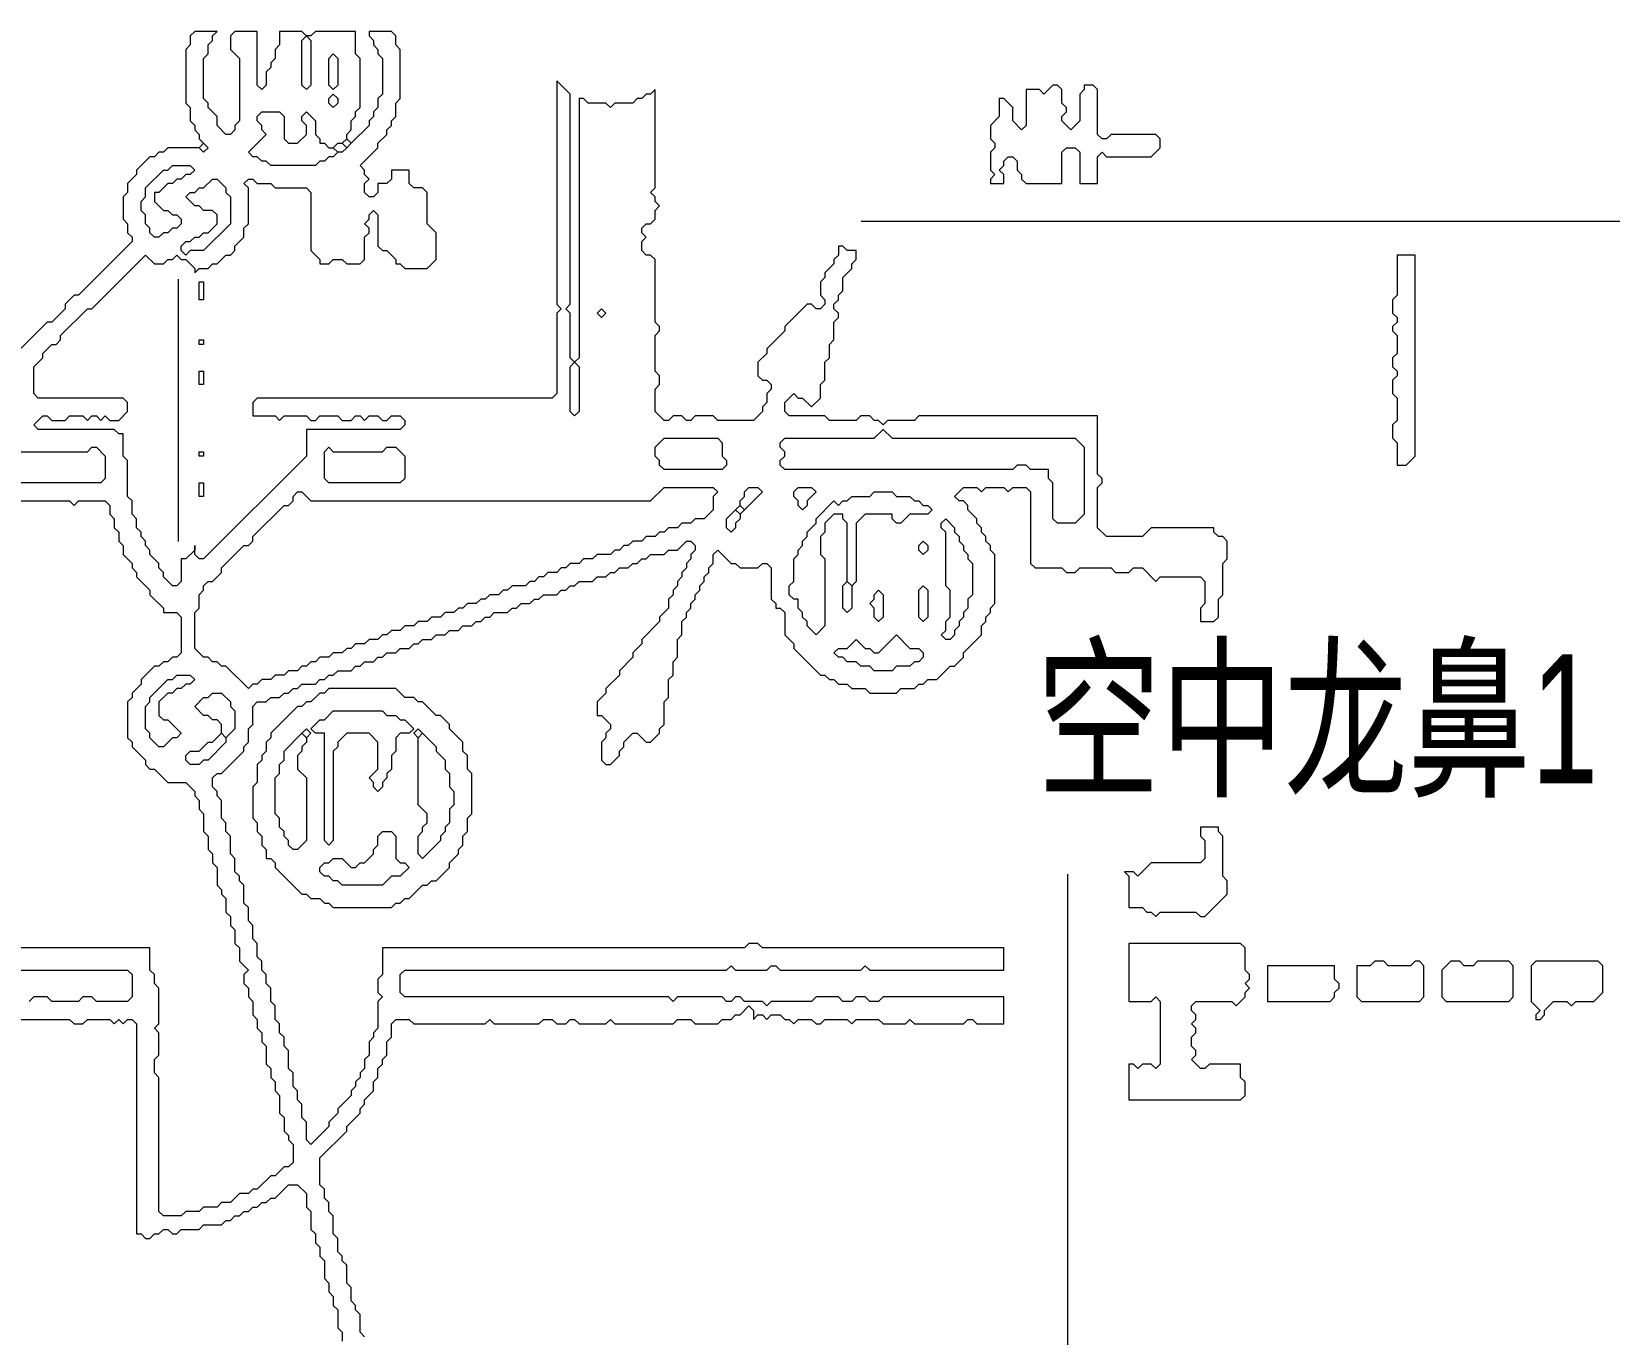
# Model space of a CAD drawing. Header units: millimetres. Extents: x 1 to 419, y 0 to 297.
# Drawn here: x 302.09 to 333, y 128.34 to 153.87 of the extents above; entities that cross this region are included whole.
import ezdxf

# ---------------------------------------------------------------- set-up
doc = ezdxf.new("R2010")
doc.units = ezdxf.units.MM
for name, color, linetype, lineweight in [('OCR_TEXT', 6, 'Continuous', 0), ('TRACE_CURVE', 6, 'Continuous', 0), ('TRACE_STRAIGHT', 5, 'Continuous', 0), ('TRACE_TEXT_SYMBOL', 6, 'Continuous', 0)]:
    doc.layers.add(name, color=color, linetype=linetype, lineweight=lineweight)
doc.styles.add('wqy-unicode', font='wqy-unicode.lff')

msp = doc.modelspace()

# ---------------------------------------------------------------- linework, layer by layer
at = {"layer": 'TRACE_CURVE', "color": 6}
for points in [[(306.685, 153.08), (306.685, 152.817), (306.598, 152.73), (306.51, 152.817), (306.51, 153.868), (306.072, 153.868), (305.985, 153.781), (305.985, 153.518), (306.16, 153.343), (306.16, 152.117), (306.072, 152.029), (306.072, 151.941), (305.985, 151.854), (305.897, 151.854), (305.722, 152.029), (305.722, 152.204), (305.547, 152.379), (305.547, 152.467), (305.459, 152.554), (305.459, 153.343), (305.547, 153.43), (305.547, 153.605), (305.634, 153.693), (305.634, 153.781), (305.722, 153.868), (305.284, 153.868), (305.196, 153.781), (305.196, 153.605), (305.109, 153.518), (305.109, 152.467), (305.196, 152.379), (305.196, 152.117), (305.284, 152.029), (305.284, 151.941), (305.372, 151.854), (305.372, 151.766), (305.459, 151.679), (305.372, 151.591), (304.759, 151.591), (304.671, 151.504), (304.583, 151.504), (304.496, 151.416), (304.408, 151.416), (304.146, 151.153), (304.146, 151.066), (303.97, 150.891), (303.97, 150.715), (303.883, 150.628), (303.883, 150.19), (303.97, 150.102), (303.97, 149.927), (304.058, 149.84), (304.058, 149.752), (303.007, 148.701), (302.92, 148.701), (302.744, 148.526), (302.744, 148.438), (302.482, 148.176), (302.394, 148.176), (301.869, 147.65)], [(309.488, 150.891), (309.488, 151.153), (309.137, 151.153), (309.137, 150.978), (309.05, 150.891), (308.875, 150.891), (308.875, 150.715), (308.787, 150.628), (308.699, 150.628), (308.612, 150.715), (308.612, 150.891), (308.699, 150.978), (308.612, 151.066), (308.612, 151.153), (308.524, 151.241), (308.875, 151.591), (308.875, 151.679), (309.05, 151.854), (309.05, 151.941), (309.137, 152.029), (309.137, 152.117), (309.225, 152.204), (309.225, 152.467), (309.312, 152.554), (309.312, 153.518), (309.225, 153.605), (309.225, 153.781), (309.137, 153.868), (308.699, 153.868), (308.699, 153.781), (308.787, 153.693), (308.787, 153.605), (308.875, 153.518), (308.875, 153.43), (308.962, 153.343), (308.962, 152.642), (308.875, 152.554), (308.875, 152.379), (308.787, 152.292), (308.787, 152.204), (308.699, 152.117), (308.699, 152.029), (308.349, 151.679), (308.262, 151.766), (308.262, 151.854), (308.349, 151.941), (308.349, 152.117), (308.437, 152.204), (308.437, 152.292), (308.524, 152.379), (308.524, 153.343), (308.437, 153.43), (308.437, 153.868), (307.649, 153.868), (307.561, 153.781), (307.473, 153.781), (307.386, 153.868), (306.948, 153.868), (306.948, 153.605), (306.86, 153.518), (306.86, 153.343), (306.773, 153.255), (306.773, 153.167), (306.685, 153.08)], [(314.304, 149.402), (314.217, 149.489), (314.129, 149.489), (314.042, 149.577), (314.042, 149.752), (314.129, 149.84), (314.042, 149.927), (314.042, 150.015), (314.129, 150.102), (314.217, 150.102), (314.304, 150.19), (314.304, 150.365), (314.392, 150.453), (314.304, 150.54), (314.304, 150.628), (314.217, 150.715), (314.304, 150.803), (314.304, 152.73), (314.217, 152.642), (314.129, 152.642), (314.042, 152.554), (313.954, 152.554), (313.866, 152.467), (313.516, 152.467), (313.428, 152.379), (313.341, 152.467), (312.991, 152.467), (312.903, 152.554), (312.815, 152.554), (312.815, 147.475), (312.728, 147.388), (312.64, 147.475), (312.64, 148.351), (312.553, 148.438), (312.64, 148.526), (312.64, 152.642), (312.378, 152.905), (312.378, 148.526), (312.465, 148.438), (312.378, 148.351), (312.378, 146.775), (312.29, 146.687), (306.51, 146.687), (306.423, 146.599), (306.423, 146.337), (306.86, 146.337), (306.948, 146.249), (307.036, 146.337), (307.473, 146.337), (307.561, 146.249), (307.649, 146.249), (307.736, 146.337), (308.086, 146.337), (308.174, 146.249), (308.349, 146.249), (308.437, 146.337), (308.524, 146.337), (308.612, 146.249), (308.699, 146.337), (308.875, 146.337), (308.962, 146.249), (309.05, 146.249), (309.137, 146.337), (309.312, 146.337)], [(303.182, 148.438), (303.27, 148.438), (304.321, 149.489), (304.496, 149.314), (304.671, 149.314), (304.759, 149.402), (304.846, 149.402), (304.934, 149.489), (305.021, 149.402), (305.109, 149.402), (305.284, 149.227), (305.284, 149.139), (305.372, 149.227), (305.547, 149.227), (305.634, 149.314), (305.722, 149.314), (305.897, 149.489), (305.985, 149.489), (306.072, 149.577), (306.072, 149.665), (306.247, 149.84), (306.247, 150.015), (306.335, 150.102), (306.335, 150.803), (306.247, 150.891), (306.335, 150.978), (306.423, 150.978), (306.51, 150.891), (306.773, 150.891), (306.86, 150.803), (307.473, 150.803), (307.561, 150.715), (307.561, 149.577), (307.736, 149.402), (307.736, 149.314), (307.911, 149.314), (307.999, 149.402), (308.174, 149.402), (308.262, 149.314), (308.524, 149.314), (308.612, 149.402), (308.612, 149.84), (308.699, 149.927), (308.699, 150.015), (308.612, 150.102), (308.699, 150.19), (308.699, 150.278), (308.787, 150.365), (308.875, 150.278), (308.875, 149.665), (308.962, 149.577), (309.05, 149.577), (309.225, 149.402), (309.225, 149.314), (309.312, 149.314), (309.4, 149.227), (309.838, 149.227), (310.013, 149.402), (310.013, 149.927), (309.838, 150.102), (309.838, 150.715), (309.75, 150.803), (309.575, 150.803), (309.488, 150.891)], [(317.807, 147.825), (317.807, 148.176), (317.895, 148.263), (317.895, 148.351), (317.807, 148.438), (317.807, 148.526), (317.895, 148.614), (317.895, 148.701), (317.982, 148.789), (317.982, 149.051), (318.157, 149.227), (318.157, 149.314), (318.245, 149.402), (318.245, 149.577), (318.07, 149.577), (317.982, 149.665), (317.895, 149.665), (317.895, 149.489), (317.807, 149.402), (317.807, 149.314), (317.632, 149.139), (317.632, 149.051), (317.544, 148.964), (317.544, 148.701), (317.632, 148.614), (317.632, 148.526), (317.544, 148.438), (317.457, 148.438), (317.369, 148.526), (317.282, 148.526), (316.844, 148.088), (316.844, 148.001), (316.494, 147.65), (316.494, 147.563), (316.318, 147.388), (316.318, 147.125), (316.406, 147.037), (316.494, 147.037), (316.581, 146.95), (316.581, 146.862), (316.494, 146.775), (316.494, 146.599), (316.406, 146.512), (316.406, 146.424), (316.231, 146.249), (315.53, 146.249), (315.443, 146.337), (315.092, 146.337), (315.005, 146.249), (314.917, 146.249), (314.83, 146.337), (314.655, 146.337), (314.567, 146.249), (314.479, 146.249), (314.304, 146.424), (314.304, 146.862), (314.392, 146.95), (314.392, 147.125), (314.304, 147.212), (314.304, 147.913), (314.392, 148.001), (314.392, 148.088), (314.304, 148.176), (314.304, 149.402)], [(309.312, 146.337), (309.4, 146.249), (309.4, 146.162), (309.312, 146.074), (307.473, 146.074), (307.473, 145.549), (305.459, 143.534), (305.372, 143.534), (305.284, 143.622), (305.284, 143.797), (305.284, 143.709), (305.109, 143.534), (305.021, 143.534), (305.021, 143.096), (304.934, 143.009), (304.846, 143.009), (304.671, 143.184), (304.671, 143.272), (304.583, 143.359), (304.583, 143.447), (304.408, 143.622), (304.408, 143.709), (304.321, 143.797), (304.321, 143.885), (304.233, 143.972), (304.233, 144.06), (304.146, 144.147), (304.146, 144.322), (304.058, 144.41), (304.058, 144.673), (303.97, 144.76), (303.97, 145.461), (303.883, 145.549), (303.883, 145.986), (303.795, 145.986), (303.708, 146.074), (302.219, 146.074), (302.131, 146.162), (302.307, 146.337), (302.394, 146.337), (302.482, 146.249), (302.744, 146.249), (302.832, 146.337), (303.095, 146.337), (303.182, 146.249), (303.27, 146.337), (303.357, 146.337), (303.445, 146.249), (303.533, 146.337), (303.62, 146.249), (303.795, 146.249), (303.97, 146.424), (303.97, 146.599), (303.883, 146.687), (302.219, 146.687), (302.131, 146.775), (302.131, 147.3), (302.307, 147.475), (302.307, 147.563), (302.482, 147.738), (302.569, 147.738), (302.657, 147.825), (302.657, 147.913), (303.182, 148.438)], [(321.66, 144.848), (321.66, 143.447), (321.748, 143.359), (322.273, 143.359), (322.361, 143.272), (322.536, 143.272), (322.624, 143.359), (323.237, 143.359), (323.324, 143.272), (323.587, 143.272), (323.675, 143.359), (323.85, 143.359), (324.113, 143.096), (324.2, 143.184), (324.988, 143.184), (325.076, 143.096), (325.076, 142.659), (324.988, 142.571), (324.988, 142.308), (325.251, 142.308), (325.339, 142.396), (325.339, 142.746), (325.426, 142.834), (325.426, 143.447), (325.514, 143.534), (325.514, 143.885), (325.426, 143.972), (325.339, 143.972), (325.251, 144.06), (325.251, 144.147), (324.025, 144.147), (323.85, 143.972), (323.149, 143.972), (322.974, 144.147), (322.974, 144.935), (323.062, 145.023), (323.062, 145.111), (322.974, 145.198), (322.974, 146.337), (319.471, 146.337), (319.384, 146.249), (318.858, 146.249), (318.771, 146.162), (318.683, 146.249), (318.595, 146.249), (318.508, 146.337), (318.333, 146.337), (318.245, 146.249), (317.72, 146.249), (317.632, 146.337), (316.931, 146.337), (316.844, 146.424), (316.844, 146.599), (317.019, 146.775), (317.107, 146.687), (317.194, 146.687), (317.369, 146.512), (317.544, 146.687), (317.544, 146.95), (317.632, 147.037), (317.632, 147.388), (317.72, 147.475), (317.72, 147.738), (317.807, 147.825)], [(308.349, 141.783), (308.262, 141.783), (308.174, 141.695), (307.999, 141.695), (307.911, 141.608), (307.736, 141.608), (307.649, 141.52), (307.561, 141.52), (307.473, 141.433), (307.386, 141.433), (307.298, 141.345), (307.123, 141.345), (307.036, 141.257), (306.86, 141.257), (306.773, 141.17), (306.598, 141.17), (306.51, 141.082), (306.423, 141.082), (306.335, 140.995), (305.897, 141.433), (305.81, 141.433), (305.722, 141.52), (305.634, 141.52), (305.547, 141.608), (305.459, 141.608), (305.284, 141.783), (305.284, 142.483), (305.372, 142.571), (305.372, 142.834), (305.459, 142.921), (305.459, 143.009), (305.547, 143.096), (305.634, 143.096), (305.81, 143.272), (305.81, 143.359), (306.247, 143.797), (306.335, 143.797), (306.423, 143.885), (306.423, 143.972), (307.036, 144.585), (307.123, 144.585), (307.211, 144.673), (307.211, 144.76), (307.298, 144.848), (307.386, 144.848), (307.561, 144.673), (314.217, 144.673), (314.479, 144.935)], [(314.479, 144.935), (315.443, 144.935), (315.53, 144.848), (315.443, 144.76), (315.443, 144.498), (315.268, 144.322), (315.092, 144.322), (315.005, 144.235), (314.83, 144.235), (314.742, 144.147), (314.567, 144.147), (314.479, 144.06), (314.392, 144.06), (314.304, 143.972), (314.129, 143.972), (314.042, 143.885), (313.866, 143.885), (313.779, 143.797), (313.691, 143.797), (313.604, 143.709), (313.516, 143.709), (313.428, 143.622), (313.166, 143.622), (313.078, 143.534), (312.903, 143.534), (312.815, 143.447), (312.64, 143.447), (312.553, 143.359), (312.465, 143.359), (312.378, 143.272), (312.202, 143.272), (312.115, 143.184), (312.027, 143.184), (311.94, 143.096), (311.852, 143.096), (311.765, 143.009), (311.502, 143.009), (311.414, 142.921), (311.327, 142.921), (311.239, 142.834), (311.064, 142.834), (310.976, 142.746), (310.889, 142.746), (310.801, 142.659), (310.626, 142.659), (310.539, 142.571), (310.451, 142.571), (310.363, 142.483), (310.188, 142.483), (310.101, 142.396), (309.926, 142.396), (309.838, 142.308), (309.663, 142.308), (309.575, 142.221), (309.4, 142.221), (309.312, 142.133), (309.137, 142.133), (309.05, 142.046), (308.962, 142.046), (308.875, 141.958), (308.699, 141.958), (308.612, 141.87), (308.437, 141.87), (308.349, 141.783)], [(315.881, 143.447), (315.968, 143.359), (316.318, 143.359), (316.406, 143.447), (316.494, 143.447), (316.581, 143.359), (316.581, 142.746), (316.669, 142.659), (316.669, 142.571), (316.756, 142.571), (316.844, 142.483), (316.844, 142.046), (317.019, 141.87), (317.019, 141.783), (317.544, 141.257), (317.632, 141.257), (317.72, 141.17), (317.807, 141.17), (317.895, 141.082), (318.07, 141.082), (318.157, 140.995), (318.42, 140.995), (318.508, 140.907), (319.033, 140.907), (319.121, 140.995), (319.384, 140.995), (319.471, 141.082), (319.559, 141.082), (319.646, 141.17), (319.821, 141.17), (320.084, 141.433), (320.172, 141.433), (320.347, 141.608), (320.347, 141.695), (320.697, 142.046), (320.697, 142.221), (320.785, 142.308), (320.785, 142.396), (320.872, 142.483), (320.872, 142.571), (320.96, 142.659), (320.96, 143.622), (320.872, 143.709), (320.872, 143.797), (320.785, 143.885), (320.785, 143.972), (320.697, 144.06), (320.697, 144.147), (320.61, 144.235), (320.61, 144.322), (320.434, 144.498), (320.434, 144.585), (320.347, 144.673), (320.259, 144.673), (320.172, 144.76), (320.347, 144.935), (320.61, 144.935), (320.697, 144.848), (320.785, 144.935), (321.135, 144.935), (321.223, 144.848), (321.31, 144.935), (321.573, 144.935), (321.66, 144.848)], [(301.431, 144.673), (302.832, 144.673), (302.92, 144.585), (303.007, 144.673), (303.533, 144.673), (303.62, 144.585), (303.62, 144.41), (303.708, 144.322), (303.708, 144.147), (303.795, 144.06), (303.795, 143.885), (303.883, 143.797), (303.883, 143.622), (304.058, 143.447), (304.058, 143.359), (304.146, 143.272), (304.146, 143.184), (304.408, 142.921), (304.408, 142.834), (304.671, 142.571), (304.671, 142.483), (304.934, 142.483), (305.021, 142.396), (305.021, 141.695), (304.934, 141.608), (304.846, 141.608), (304.759, 141.52), (304.671, 141.52), (304.583, 141.433), (304.496, 141.433), (304.233, 141.17), (304.233, 141.082), (304.058, 140.907), (304.058, 140.82), (303.97, 140.732), (303.97, 140.031), (304.058, 139.944), (304.058, 139.856), (304.321, 139.593), (304.321, 139.506), (304.408, 139.418), (304.496, 139.418), (304.759, 139.156), (305.109, 139.156), (305.284, 138.98), (305.284, 138.893), (305.372, 138.805), (305.372, 138.63), (305.459, 138.543), (305.459, 138.192), (305.547, 138.105), (305.547, 137.842), (305.634, 137.754), (305.634, 137.579), (305.722, 137.492), (305.722, 137.141), (305.81, 137.054), (305.81, 136.966), (305.897, 136.879), (305.897, 136.616), (305.985, 136.528), (305.985, 136.353), (306.072, 136.266), (306.072, 136.003)], [(308.524, 141.433), (308.612, 141.52), (308.787, 141.52), (308.875, 141.608), (308.962, 141.608), (309.05, 141.695), (309.225, 141.695), (309.312, 141.783), (309.488, 141.783), (309.575, 141.87), (309.663, 141.87), (309.75, 141.958), (309.926, 141.958), (310.013, 142.046), (310.188, 142.046), (310.276, 142.133), (310.451, 142.133), (310.539, 142.221), (310.714, 142.221), (310.801, 142.308), (310.889, 142.308), (310.976, 142.396), (311.064, 142.396), (311.152, 142.483), (311.414, 142.483), (311.502, 142.571), (311.589, 142.571), (311.677, 142.659), (311.852, 142.659), (311.94, 142.746), (312.027, 142.746), (312.115, 142.834), (312.378, 142.834), (312.465, 142.921), (312.553, 142.921), (312.64, 143.009), (312.728, 143.009), (312.815, 143.096), (313.078, 143.096), (313.166, 143.184), (313.341, 143.184), (313.428, 143.272), (313.516, 143.272), (313.604, 143.359), (313.779, 143.359), (313.866, 143.447), (313.954, 143.447), (314.042, 143.534), (314.129, 143.534), (314.217, 143.622), (314.479, 143.622), (314.567, 143.709), (314.742, 143.709), (314.917, 143.885), (315.005, 143.885), (315.092, 143.797), (315.092, 143.709), (315.005, 143.622), (315.005, 143.534), (314.917, 143.447), (314.917, 143.359), (314.83, 143.272), (314.83, 143.184), (314.742, 143.096)], [(314.742, 143.096), (314.742, 143.009), (314.655, 142.921), (314.655, 142.834), (314.567, 142.746), (314.567, 142.571), (314.392, 142.396), (314.392, 142.308), (314.042, 141.958), (314.042, 141.87), (313.866, 141.695), (313.866, 141.608), (313.604, 141.345), (313.604, 141.257), (313.341, 140.995), (313.341, 140.907), (313.166, 140.732), (313.166, 140.469), (313.253, 140.469), (313.428, 140.294), (313.428, 140.206), (313.341, 140.119), (313.341, 140.031), (313.253, 139.944), (313.253, 139.593), (313.341, 139.506), (313.428, 139.506), (313.604, 139.681), (313.604, 139.769), (313.691, 139.856), (313.691, 139.944), (313.866, 140.119), (313.954, 140.119), (314.129, 139.944), (314.217, 139.944), (314.392, 140.119), (314.392, 140.206), (314.479, 140.294), (314.479, 140.732), (314.567, 140.82), (314.567, 141.17), (314.655, 141.257), (314.655, 141.52), (314.742, 141.608), (314.742, 141.958), (314.83, 142.046), (314.83, 142.308), (314.917, 142.396), (314.917, 142.483), (315.005, 142.571), (315.005, 142.659), (315.092, 142.746), (315.092, 142.834), (315.18, 142.921), (315.18, 143.009), (315.268, 143.096), (315.268, 143.184), (315.355, 143.272), (315.355, 143.359), (315.443, 143.447), (315.443, 143.622), (315.53, 143.709), (315.793, 143.447), (315.881, 143.447)], [(307.211, 133.201), (307.211, 133.463), (307.123, 133.551), (307.123, 133.901), (307.036, 133.989), (307.036, 134.164), (306.948, 134.251), (306.948, 134.427), (306.86, 134.514), (306.86, 134.777), (306.773, 134.864), (306.773, 135.127), (306.685, 135.215), (306.685, 135.39), (306.598, 135.477), (306.598, 135.653), (306.51, 135.74), (306.51, 136.003), (306.423, 136.09), (306.423, 136.353), (306.335, 136.441), (306.335, 136.704), (306.247, 136.791), (306.247, 137.141), (306.16, 137.229), (306.16, 137.317), (306.072, 137.404), (306.072, 137.667), (305.985, 137.754), (305.985, 138.105), (305.897, 138.192), (305.897, 138.367), (305.81, 138.455), (305.81, 138.805), (305.722, 138.893), (305.722, 138.98), (305.634, 139.068), (305.634, 139.243), (305.722, 139.331), (305.81, 139.331), (306.247, 139.769), (306.247, 139.856), (306.335, 139.944), (306.335, 140.206), (306.423, 140.294), (306.423, 140.644), (306.51, 140.732), (306.685, 140.732), (306.773, 140.82), (306.948, 140.82), (307.036, 140.907), (307.123, 140.907), (307.211, 140.995), (307.298, 140.995), (307.386, 141.082), (307.649, 141.082), (307.736, 141.17), (307.824, 141.17), (307.911, 141.257), (307.999, 141.257), (308.086, 141.345), (308.349, 141.345), (308.437, 141.433), (308.524, 141.433)], [(306.072, 136.003), (306.16, 135.915), (306.16, 135.653), (306.335, 135.477), (306.247, 135.39), (306.247, 135.215), (306.335, 135.127), (306.335, 134.952), (306.423, 134.864), (306.423, 134.602), (306.51, 134.514), (306.51, 134.339), (306.598, 134.251), (306.598, 134.076), (306.685, 133.989), (306.685, 133.638), (306.773, 133.551), (306.773, 133.376), (306.86, 133.288), (306.86, 133.113), (306.948, 133.025), (306.948, 132.675), (307.036, 132.588), (307.036, 132.325), (307.123, 132.237), (307.123, 132.15), (307.211, 132.062), (307.211, 131.712), (307.123, 131.624), (307.036, 131.624), (306.86, 131.449), (306.773, 131.449), (306.51, 131.186), (306.423, 131.186), (306.335, 131.099), (306.16, 131.099), (305.985, 130.924), (305.81, 130.924), (305.722, 130.836), (305.459, 130.836), (305.372, 130.748), (305.109, 130.748), (305.021, 130.661), (304.671, 130.661), (304.583, 130.748), (304.583, 133.376), (304.496, 133.463), (304.496, 133.726), (304.583, 133.814), (304.583, 134.251), (304.496, 134.339), (304.583, 134.427), (304.583, 135.127), (304.496, 135.215), (304.496, 135.39), (304.408, 135.477), (304.408, 135.915), (301.518, 135.915)], [(317.369, 134.864), (316.581, 134.864), (316.494, 134.777), (316.406, 134.864), (316.056, 134.864), (315.968, 134.952), (315.881, 134.952), (315.793, 134.864), (315.705, 134.864), (315.618, 134.952), (314.742, 134.952), (314.655, 134.864), (314.567, 134.952), (309.4, 134.952), (309.312, 135.04), (309.312, 135.39), (309.4, 135.477), (315.705, 135.477), (315.793, 135.565), (315.881, 135.477), (316.494, 135.477), (316.581, 135.565), (316.669, 135.565), (316.756, 135.477), (318.333, 135.477), (318.42, 135.565), (318.508, 135.477), (321.135, 135.477), (321.135, 135.915), (316.406, 135.915), (316.318, 136.003), (316.143, 136.003), (316.056, 135.915), (308.962, 135.915), (308.962, 135.39), (308.875, 135.302), (308.875, 135.04), (308.962, 134.952), (308.875, 134.864), (308.875, 134.339), (308.787, 134.251), (308.787, 134.164), (308.699, 134.076), (308.699, 133.814), (308.612, 133.726), (308.612, 133.551), (308.524, 133.463), (308.524, 133.376), (308.437, 133.288), (308.437, 133.201), (308.349, 133.113), (308.349, 133.025), (308.086, 132.763), (308.086, 132.675), (307.911, 132.5), (307.911, 132.412), (307.561, 132.062), (307.473, 132.15), (307.473, 132.5), (307.386, 132.588), (307.386, 132.85), (307.298, 132.938), (307.298, 133.113), (307.211, 133.201)], [(301.606, 135.477), (303.97, 135.477), (304.058, 135.39), (304.058, 134.952), (303.97, 134.864)], [(303.97, 134.864), (303.357, 134.864), (303.27, 134.952), (303.095, 134.952), (303.007, 134.864), (302.482, 134.864), (302.394, 134.952), (302.131, 134.952), (302.044, 134.864)], [(309.575, 134.427), (310.976, 134.427), (311.064, 134.514), (311.152, 134.427), (312.027, 134.427), (312.115, 134.514), (312.29, 134.514), (312.378, 134.427), (312.553, 134.427), (312.64, 134.514), (312.728, 134.514), (312.815, 134.427), (313.341, 134.427), (313.428, 134.514), (313.516, 134.427), (314.655, 134.427), (314.742, 134.514), (315.005, 134.514), (315.092, 134.427), (315.53, 134.427), (315.618, 134.514), (315.793, 134.514), (315.881, 134.602), (315.968, 134.602), (316.143, 134.777), (316.231, 134.689), (316.231, 134.514), (316.318, 134.602), (316.406, 134.602), (316.494, 134.514), (316.581, 134.602), (316.756, 134.602), (316.844, 134.514), (316.931, 134.514), (317.019, 134.427), (317.107, 134.514), (317.369, 134.514), (317.457, 134.427), (317.544, 134.427), (317.632, 134.514), (318.07, 134.514), (318.157, 134.427), (318.245, 134.514), (318.683, 134.514), (318.771, 134.427), (319.208, 134.427), (319.296, 134.514), (319.384, 134.427), (320.347, 134.427), (320.434, 134.514), (320.522, 134.514), (320.61, 134.427), (321.135, 134.427), (321.135, 134.952), (318.771, 134.952), (318.683, 134.864), (318.508, 134.864), (318.42, 134.952), (318.245, 134.952), (318.157, 134.864), (317.982, 134.864), (317.895, 134.952), (317.457, 134.952), (317.369, 134.864)], [(301.869, 134.514), (302.832, 134.514), (302.92, 134.427), (303.095, 134.427), (303.182, 134.514), (303.62, 134.514), (303.708, 134.427), (303.795, 134.514), (303.883, 134.427), (303.97, 134.514), (304.058, 134.514), (304.146, 134.427), (304.146, 130.311), (304.233, 130.311), (304.321, 130.223), (304.408, 130.223), (304.496, 130.311), (304.583, 130.311), (304.671, 130.398), (304.759, 130.398), (304.846, 130.311), (304.934, 130.311), (305.021, 130.398), (305.372, 130.398), (305.459, 130.486), (305.81, 130.486), (305.897, 130.573), (305.985, 130.573), (306.072, 130.661), (306.16, 130.661), (306.247, 130.748), (306.335, 130.748), (306.423, 130.836), (306.51, 130.836), (306.598, 130.924), (306.685, 130.924), (306.773, 131.011), (306.86, 131.011), (307.123, 131.274), (307.298, 131.274), (307.473, 131.099), (307.473, 130.836), (307.561, 130.748), (307.561, 130.398), (307.649, 130.311), (307.649, 130.135), (307.736, 130.048), (307.736, 129.873)], [(308.612, 128.296), (308.524, 128.384), (308.524, 128.734), (308.437, 128.822), (308.437, 128.909), (308.349, 128.997), (308.349, 129.26), (308.262, 129.347), (308.262, 129.698), (308.174, 129.785), (308.174, 129.873), (308.086, 129.96), (308.086, 130.223), (307.999, 130.311), (307.999, 130.661), (307.911, 130.748), (307.911, 130.924), (307.824, 131.011), (307.824, 131.186), (307.736, 131.274), (307.736, 131.799), (308.262, 132.325), (308.262, 132.412), (308.524, 132.675), (308.524, 132.763), (308.612, 132.85), (308.612, 132.938), (308.787, 133.113), (308.787, 133.288), (308.875, 133.376), (308.875, 133.551), (308.962, 133.638), (308.962, 133.726), (309.05, 133.814), (309.05, 134.076), (309.137, 134.164), (309.137, 134.427), (309.225, 134.514), (309.488, 134.514), (309.575, 134.427)], [(307.736, 129.873), (307.824, 129.785), (307.824, 129.435), (307.911, 129.347), (307.911, 129.172), (307.999, 129.085), (307.999, 128.909), (308.086, 128.822), (308.086, 128.472), (308.174, 128.384), (308.174, 128.209)]]:
    msp.add_lwpolyline(points, dxfattribs=at)
for points in [[(307.386, 153.693), (307.473, 153.781), (307.561, 153.693), (307.561, 152.817), (307.473, 152.73), (307.386, 152.817)], [(307.911, 153.343), (307.999, 153.43), (308.086, 153.343), (308.086, 152.817), (307.999, 152.73), (307.911, 152.817)], [(307.911, 152.554), (307.999, 152.642), (308.086, 152.554), (308.086, 152.467), (307.999, 152.379), (307.911, 152.467)], [(306.51, 152.204), (306.598, 152.292), (306.948, 152.292), (307.036, 152.204), (307.036, 151.766), (307.123, 151.679), (307.298, 151.679), (307.473, 151.854), (307.473, 152.029), (307.386, 152.117), (307.386, 152.204), (307.473, 152.292), (307.649, 152.117), (307.649, 151.854), (307.736, 151.766), (307.736, 151.679), (307.824, 151.679), (307.911, 151.591), (307.999, 151.591), (308.086, 151.504), (307.999, 151.416), (307.911, 151.416), (307.824, 151.328), (307.736, 151.328), (307.649, 151.241), (306.773, 151.241), (306.685, 151.328), (306.598, 151.328), (306.51, 151.416), (306.423, 151.416), (306.335, 151.504), (306.685, 151.854), (306.598, 151.941), (306.598, 152.029), (306.51, 152.117)], [(305.372, 151.591), (305.459, 151.679), (305.547, 151.591), (305.459, 151.504)], [(307.999, 151.591), (308.086, 151.679), (308.174, 151.679), (308.262, 151.591), (308.174, 151.504), (308.086, 151.504)], [(308.174, 151.679), (308.262, 151.766), (308.349, 151.679), (308.262, 151.591)], [(304.759, 151.153), (304.846, 151.241), (305.196, 151.241), (305.284, 151.153), (305.196, 151.066), (305.109, 151.066), (305.021, 150.978), (304.934, 150.978), (304.846, 150.891), (304.759, 150.891), (304.583, 150.715), (304.496, 150.715), (304.496, 150.54), (304.671, 150.365), (304.759, 150.365), (304.846, 150.278), (304.934, 150.278), (305.021, 150.19), (305.021, 150.102), (304.934, 150.015), (304.846, 150.015), (304.759, 149.927), (304.671, 149.927), (304.583, 149.84), (304.496, 149.84), (304.408, 149.927), (304.408, 150.015), (304.321, 150.102), (304.321, 150.278), (304.233, 150.365), (304.233, 150.54), (304.321, 150.628), (304.321, 150.803), (304.671, 151.153)], [(305.634, 150.978), (305.722, 150.978), (305.897, 150.803), (305.897, 150.715), (305.985, 150.628), (305.985, 150.102), (305.459, 149.577), (305.196, 149.577), (305.109, 149.489), (305.021, 149.577), (305.021, 149.665), (305.109, 149.752), (305.196, 149.752), (305.284, 149.84), (305.372, 149.84), (305.459, 149.927), (305.547, 149.927), (305.722, 150.102), (305.722, 150.278), (305.634, 150.365), (305.459, 150.365), (305.372, 150.453), (305.284, 150.453), (305.109, 150.628), (305.196, 150.715), (305.284, 150.715), (305.372, 150.803), (305.459, 150.803)], [(313.166, 148.351), (313.253, 148.438), (313.341, 148.351), (313.253, 148.263)], [(312.64, 147.3), (312.728, 147.388), (312.815, 147.3), (312.815, 146.424), (312.728, 146.337), (312.64, 146.424)], [(318.771, 146.074), (318.946, 145.899), (322.536, 145.899), (322.711, 145.724), (322.711, 144.41), (322.536, 144.235), (322.186, 144.235), (322.098, 144.322), (322.098, 145.023), (322.011, 145.111), (322.011, 145.286), (321.66, 145.286), (321.573, 145.373), (321.398, 145.373), (321.31, 145.286), (316.844, 145.286), (316.756, 145.373), (316.756, 145.461), (316.844, 145.549), (316.844, 145.636), (316.756, 145.724), (316.756, 145.811), (316.844, 145.899), (318.595, 145.899)], [(303.182, 145.636), (303.27, 145.724), (303.357, 145.724), (303.533, 145.549), (303.533, 145.111), (303.445, 145.023), (301.431, 145.023), (301.343, 145.111), (301.343, 145.549), (301.431, 145.636)], [(307.824, 145.636), (307.911, 145.724), (307.999, 145.636), (308.962, 145.636), (309.05, 145.724), (309.225, 145.724), (309.4, 145.549), (309.4, 145.111), (309.312, 145.023), (307.911, 145.023), (307.824, 145.111)], [(314.479, 145.899), (315.53, 145.899), (315.618, 145.811), (315.618, 145.549), (315.705, 145.461), (315.705, 145.373), (315.618, 145.286), (314.479, 145.286), (314.392, 145.373), (314.392, 145.461), (314.304, 145.549), (314.304, 145.724)], [(316.056, 144.848), (316.143, 144.935), (316.318, 144.935), (316.406, 144.848), (316.056, 144.498), (315.968, 144.585), (315.968, 144.673), (316.056, 144.76)], [(318.508, 144.76), (318.595, 144.848), (318.946, 144.848), (319.033, 144.76), (319.296, 144.76), (319.384, 144.673), (319.471, 144.673), (319.559, 144.585), (319.646, 144.585), (319.734, 144.498), (319.646, 144.41), (319.296, 144.41), (319.121, 144.235), (319.033, 144.235), (318.946, 144.322), (318.946, 144.41), (318.42, 144.41), (318.245, 144.235), (318.245, 143.096), (318.157, 143.009), (318.07, 143.096), (318.07, 144.235), (317.982, 144.322), (317.982, 144.41), (317.807, 144.41), (317.632, 144.235), (317.632, 144.06), (317.544, 143.972), (317.544, 143.622), (317.632, 143.534), (317.632, 142.221), (317.457, 142.046), (317.282, 142.221), (317.282, 142.308), (317.194, 142.396), (317.194, 142.483), (317.107, 142.571), (317.107, 142.746), (317.019, 142.746), (316.931, 142.834), (316.931, 143.009), (317.019, 143.096), (317.019, 143.534), (317.107, 143.622), (317.107, 143.709), (317.194, 143.797), (317.194, 143.885), (317.282, 143.972), (317.282, 144.06), (317.457, 144.235), (317.457, 144.322), (317.807, 144.673), (317.895, 144.585), (317.982, 144.673), (318.07, 144.673), (318.157, 144.76)], [(317.019, 144.848), (317.107, 144.935), (317.369, 144.935), (317.457, 144.848), (317.282, 144.673), (317.282, 144.585), (317.194, 144.498), (317.107, 144.585), (317.107, 144.673), (317.019, 144.76)], [(315.881, 144.498), (315.968, 144.41), (315.968, 144.322), (315.881, 144.235), (315.881, 144.147), (315.793, 144.06), (315.705, 144.147), (315.705, 144.322)], [(315.881, 144.498), (315.968, 144.585), (316.056, 144.498), (315.968, 144.41)], [(319.909, 144.235), (319.997, 144.322), (320.172, 144.147), (320.172, 144.06), (320.259, 143.972), (320.259, 143.885), (320.347, 143.797), (320.347, 143.709), (320.434, 143.622), (320.434, 143.534), (320.522, 143.447), (320.522, 142.834), (320.434, 142.746), (320.434, 142.571), (320.347, 142.483), (320.347, 142.396), (320.259, 142.308), (320.259, 142.221), (320.172, 142.133), (320.172, 142.046), (320.084, 141.958), (319.997, 141.958), (319.909, 142.046), (319.997, 142.133), (319.997, 142.308), (320.084, 142.396), (320.084, 142.921), (319.997, 143.009), (319.997, 144.06), (319.909, 144.147)], [(319.471, 143.797), (319.559, 143.885), (319.646, 143.797), (319.646, 143.709), (319.559, 143.622), (319.471, 143.709)], [(317.982, 143.009), (318.07, 143.096), (318.157, 143.009), (318.157, 142.571), (318.07, 142.483), (317.982, 142.571)], [(318.595, 142.834), (318.683, 142.921), (318.771, 142.834), (318.771, 142.396), (318.683, 142.308), (318.595, 142.396), (318.595, 142.571), (318.508, 142.659), (318.595, 142.746)], [(319.471, 142.921), (319.559, 143.009), (319.646, 142.921), (319.646, 142.396), (319.559, 142.308), (319.471, 142.396)], [(319.033, 142.046), (319.296, 141.783), (319.471, 141.783), (319.559, 141.695), (319.559, 141.608), (319.471, 141.52), (319.384, 141.52), (319.296, 141.433), (319.033, 141.433), (318.946, 141.345), (318.595, 141.345), (318.508, 141.433), (318.333, 141.433), (318.245, 141.52), (318.07, 141.52), (317.982, 141.608), (317.895, 141.608), (317.807, 141.695), (317.895, 141.783), (318.07, 141.783), (318.245, 141.958), (318.42, 141.783), (318.508, 141.783), (318.595, 141.695), (318.683, 141.695)], [(304.846, 141.17), (304.934, 141.257), (305.196, 141.257), (305.284, 141.17), (305.196, 141.082), (305.109, 141.082), (305.021, 140.995), (304.934, 140.995), (304.846, 140.907), (304.759, 140.907), (304.583, 140.732), (304.583, 140.469), (304.671, 140.382), (304.759, 140.382), (305.021, 140.119), (304.934, 140.031), (304.846, 140.031), (304.671, 139.856), (304.583, 139.856), (304.408, 140.031), (304.408, 140.119), (304.321, 140.206), (304.321, 140.644), (304.408, 140.732), (304.408, 140.82), (304.759, 141.17)], [(305.547, 140.82), (305.634, 140.907), (305.81, 140.907), (305.985, 140.732), (305.985, 140.644), (306.072, 140.557), (306.072, 140.206), (305.897, 140.031), (305.81, 140.119), (305.81, 140.294), (305.722, 140.382), (305.634, 140.382), (305.547, 140.469), (305.459, 140.469), (305.284, 140.644), (305.459, 140.82)], [(305.81, 140.119), (305.897, 140.031), (305.897, 139.944), (305.547, 139.593), (305.459, 139.593), (305.372, 139.506), (305.196, 139.506), (305.109, 139.593), (305.109, 139.681), (305.196, 139.769), (305.372, 139.769), (305.547, 139.944), (305.634, 139.944)]]:
    msp.add_lwpolyline(points, close=True, dxfattribs=at)
at = {"layer": 'TRACE_STRAIGHT', "color": 5}
for p, q in [((318.338, 150.151), (334.797, 150.151)), ((304.961, 149.019), (304.961, 143.874)), ((322.381, 137.36), (322.381, 106.315))]:
    msp.add_line(p, q, dxfattribs=at)
at = {"layer": 'TRACE_TEXT_SYMBOL', "color": 6}
for points in [[(322.098, 152.817), (321.923, 152.642), (321.836, 152.73), (321.573, 152.73), (321.573, 152.029), (321.485, 151.941), (321.31, 152.117), (321.31, 152.379), (321.135, 152.554), (321.047, 152.554), (321.047, 152.204), (320.872, 152.029), (320.872, 151.766), (320.96, 151.679), (320.96, 151.591), (320.872, 151.504), (320.872, 151.153), (320.96, 151.066), (320.872, 150.978), (320.872, 150.891), (321.135, 150.891), (321.135, 151.066), (321.047, 151.153), (321.135, 151.241), (321.135, 151.328), (321.223, 151.416), (321.31, 151.416), (321.398, 151.328), (321.398, 151.153), (321.485, 151.066), (321.485, 150.978), (321.573, 150.891), (322.273, 150.891), (322.273, 151.504), (322.361, 151.591), (322.536, 151.591), (322.624, 151.504), (322.624, 150.891), (322.974, 150.891), (322.974, 151.416), (323.062, 151.504), (323.149, 151.416), (324.025, 151.416), (324.2, 151.591), (324.2, 151.766), (324.113, 151.854), (323.237, 151.854), (323.149, 151.766), (323.062, 151.766), (322.974, 151.854), (322.974, 152.73), (322.887, 152.817), (322.711, 152.817), (322.711, 152.73), (322.624, 152.642), (322.624, 152.117), (322.449, 151.941), (322.273, 152.117), (322.273, 152.204), (322.361, 152.292), (322.361, 152.379), (322.273, 152.467), (322.273, 152.73), (322.186, 152.817)], [(328.842, 149.489), (328.842, 148.701), (328.754, 148.614), (328.754, 148.351), (328.842, 148.263), (328.842, 148.176), (328.754, 148.088), (328.754, 148.001), (328.842, 147.913), (328.842, 147.563), (328.754, 147.475), (328.754, 147.3), (328.842, 147.212), (328.842, 147.125), (328.754, 147.037), (328.754, 146.775), (328.842, 146.687), (328.842, 146.249), (328.754, 146.162), (328.754, 145.899), (328.842, 145.811), (328.842, 145.373), (329.017, 145.373), (329.192, 145.549), (329.192, 149.489)], [(305.372, 148.964), (305.459, 148.964), (305.459, 148.614), (305.372, 148.614)], [(305.372, 147.825), (305.459, 147.825), (305.459, 147.738), (305.372, 147.738)], [(305.372, 147.212), (305.459, 147.212), (305.459, 146.95), (305.372, 146.95)], [(305.372, 145.636), (305.459, 145.636), (305.459, 145.549), (305.372, 145.549)], [(305.372, 145.023), (305.459, 145.023), (305.459, 144.76), (305.372, 144.76)], [(307.999, 140.557), (308.962, 140.557), (309.05, 140.469), (309.225, 140.469), (309.312, 140.382), (309.4, 140.382), (309.575, 140.206), (309.488, 140.119), (309.312, 140.119), (309.225, 140.031), (309.225, 139.769), (309.137, 139.681), (309.137, 139.418), (309.05, 139.331), (309.05, 139.243), (308.962, 139.156), (308.962, 139.068), (308.875, 138.98), (308.787, 139.068), (308.787, 139.156), (308.699, 139.243), (308.875, 139.418), (308.875, 139.944), (308.699, 140.119), (308.262, 140.119), (308.086, 139.944), (308.086, 139.856), (307.999, 139.769), (307.999, 138.017), (307.911, 137.93), (307.824, 138.017), (307.824, 140.119), (307.649, 140.119), (307.561, 140.206), (307.736, 140.382), (307.824, 140.382)], [(307.386, 140.119), (307.473, 140.031), (307.473, 139.944), (307.386, 139.856), (307.386, 139.769), (307.298, 139.681), (307.298, 139.418), (307.473, 139.243), (307.473, 138.017), (307.298, 137.842), (307.211, 137.842), (307.123, 137.93), (307.123, 138.017), (307.036, 138.105), (307.036, 138.192), (306.948, 138.28), (306.948, 138.455), (306.86, 138.543), (306.86, 139.243), (306.948, 139.331), (306.948, 139.506), (307.036, 139.593), (307.036, 139.769)], [(307.386, 140.119), (307.473, 140.206), (307.561, 140.119), (307.473, 140.031)], [(309.575, 140.119), (309.663, 140.206), (309.75, 140.119), (309.663, 140.031)], [(309.663, 140.031), (309.75, 140.119), (310.013, 139.856), (310.013, 139.769), (310.188, 139.593), (310.188, 139.418), (310.276, 139.331), (310.276, 139.068), (310.363, 138.98), (310.363, 138.718), (310.276, 138.63), (310.276, 138.367), (310.188, 138.28), (310.188, 138.192), (310.101, 138.105), (310.101, 138.017), (309.75, 137.667), (309.663, 137.754), (309.663, 138.105), (309.75, 138.192), (309.75, 138.28), (309.838, 138.367), (309.838, 138.543), (309.663, 138.718)], [(308.875, 138.105), (308.962, 138.192), (309.137, 138.192), (309.225, 138.105), (309.225, 137.667), (309.312, 137.579), (309.4, 137.579), (309.488, 137.492), (309.312, 137.317), (309.137, 137.317), (308.962, 137.141), (308.174, 137.141), (308.086, 137.229), (307.999, 137.229), (307.911, 137.317), (307.824, 137.317), (307.736, 137.404), (307.736, 137.492), (307.824, 137.579), (307.911, 137.579), (307.999, 137.667), (308.174, 137.667), (308.349, 137.492), (308.437, 137.492), (308.524, 137.579), (308.612, 137.579), (308.787, 137.754), (308.787, 137.842), (308.875, 137.93)], [(324.988, 138.28), (324.988, 138.105), (325.076, 138.017), (325.076, 137.667), (324.988, 137.579), (324.025, 137.579), (323.762, 137.317), (323.675, 137.404), (323.5, 137.404), (323.587, 137.317), (323.587, 136.704), (323.85, 136.704), (323.937, 136.616), (324.025, 136.616), (324.113, 136.528), (324.2, 136.616), (324.901, 136.616), (324.988, 136.528), (325.076, 136.528), (325.514, 136.966), (325.514, 137.229), (325.426, 137.317), (325.426, 138.105), (325.339, 138.192), (325.339, 138.28)], [(323.587, 136.003), (323.587, 134.864), (324.025, 134.864), (324.113, 134.952), (324.2, 134.864), (324.2, 133.638), (324.113, 133.551), (324.025, 133.638), (323.85, 133.638), (323.762, 133.551), (323.675, 133.638), (323.587, 133.638), (323.587, 132.938), (325.776, 132.938), (325.864, 133.025), (325.864, 133.288), (325.776, 133.376), (325.776, 133.638), (325.163, 133.638), (325.076, 133.551), (324.988, 133.551), (324.813, 133.726), (324.901, 133.814), (324.901, 133.901), (324.813, 133.989), (324.813, 134.164), (324.901, 134.251), (324.901, 134.339), (324.813, 134.427), (324.901, 134.514), (324.901, 134.602), (324.813, 134.689), (324.813, 134.777), (324.901, 134.864), (325.601, 134.864), (325.689, 134.777), (325.864, 134.952), (325.864, 135.04), (325.952, 135.127), (325.864, 135.215), (325.952, 135.302), (325.952, 135.39), (325.864, 135.477), (325.864, 135.915), (325.776, 136.003)], [(326.302, 135.565), (326.302, 134.864), (327.528, 134.864), (327.616, 134.952), (327.616, 135.04), (327.703, 135.127), (327.703, 135.215), (327.616, 135.302), (327.616, 135.565)], [(328.404, 135.653), (328.316, 135.565), (328.053, 135.565), (328.053, 134.952), (328.141, 134.864), (329.279, 134.864), (329.367, 134.952), (329.367, 135.565), (329.279, 135.653), (329.192, 135.653), (329.104, 135.565), (328.666, 135.565), (328.579, 135.653)], [(329.892, 135.653), (329.717, 135.477), (329.717, 134.952), (329.805, 134.864), (331.031, 134.864), (331.118, 134.952), (331.118, 135.565), (331.031, 135.653), (330.418, 135.653), (330.33, 135.565), (330.155, 135.565), (330.068, 135.653)], [(331.556, 135.653), (331.469, 135.565), (331.469, 134.864), (331.644, 134.689), (331.556, 134.602), (331.556, 134.514), (331.644, 134.514), (331.732, 134.602), (331.732, 134.689), (331.907, 134.864), (332.169, 134.864), (332.257, 134.777), (332.345, 134.864), (332.695, 134.864), (332.87, 135.04), (332.87, 135.565), (332.782, 135.653)]]:
    msp.add_lwpolyline(points, close=True, dxfattribs=at)
for points in [[(307.911, 140.995), (307.824, 140.907), (307.736, 140.907), (307.561, 140.732), (307.473, 140.732), (307.386, 140.644), (307.298, 140.644), (306.773, 140.119), (306.773, 140.031), (306.685, 139.944), (306.685, 139.769), (306.598, 139.681), (306.598, 139.593), (306.51, 139.506), (306.51, 139.156), (306.423, 139.068), (306.423, 138.455), (306.51, 138.367), (306.51, 138.192), (306.598, 138.105), (306.598, 137.93), (306.685, 137.842), (306.685, 137.667), (306.773, 137.667), (306.86, 137.579), (306.86, 137.492), (307.386, 136.966), (307.473, 136.966), (307.561, 136.879), (307.736, 136.879), (307.824, 136.791), (307.911, 136.791), (307.999, 136.704), (309.137, 136.704), (309.225, 136.791), (309.312, 136.791), (309.4, 136.879), (309.488, 136.879), (309.75, 137.141), (309.838, 137.141), (309.926, 137.229), (310.013, 137.229), (310.276, 137.492), (310.276, 137.579), (310.451, 137.754), (310.451, 137.842), (310.539, 137.93), (310.539, 138.105), (310.626, 138.192), (310.626, 138.455), (310.714, 138.543), (310.714, 139.331), (310.626, 139.418), (310.626, 139.681), (310.539, 139.769), (310.539, 139.944), (310.276, 140.206), (310.276, 140.294), (310.101, 140.469), (310.013, 140.469), (309.75, 140.732), (309.663, 140.732), (309.575, 140.82), (309.4, 140.82)], [(309.4, 140.82), (309.225, 140.995), (307.911, 140.995)]]:
    msp.add_lwpolyline(points, dxfattribs=at)

# ---------------------------------------------------------------- texts
at = {"layer": 'OCR_TEXT', "color": 6, "style": 'wqy-unicode', "width": 0.702044}
msp.add_text('空中龙鼻1', height=2.5274, dxfattribs=at).set_placement((321.784, 139.138))

doc.saveas('drawing.dxf')
